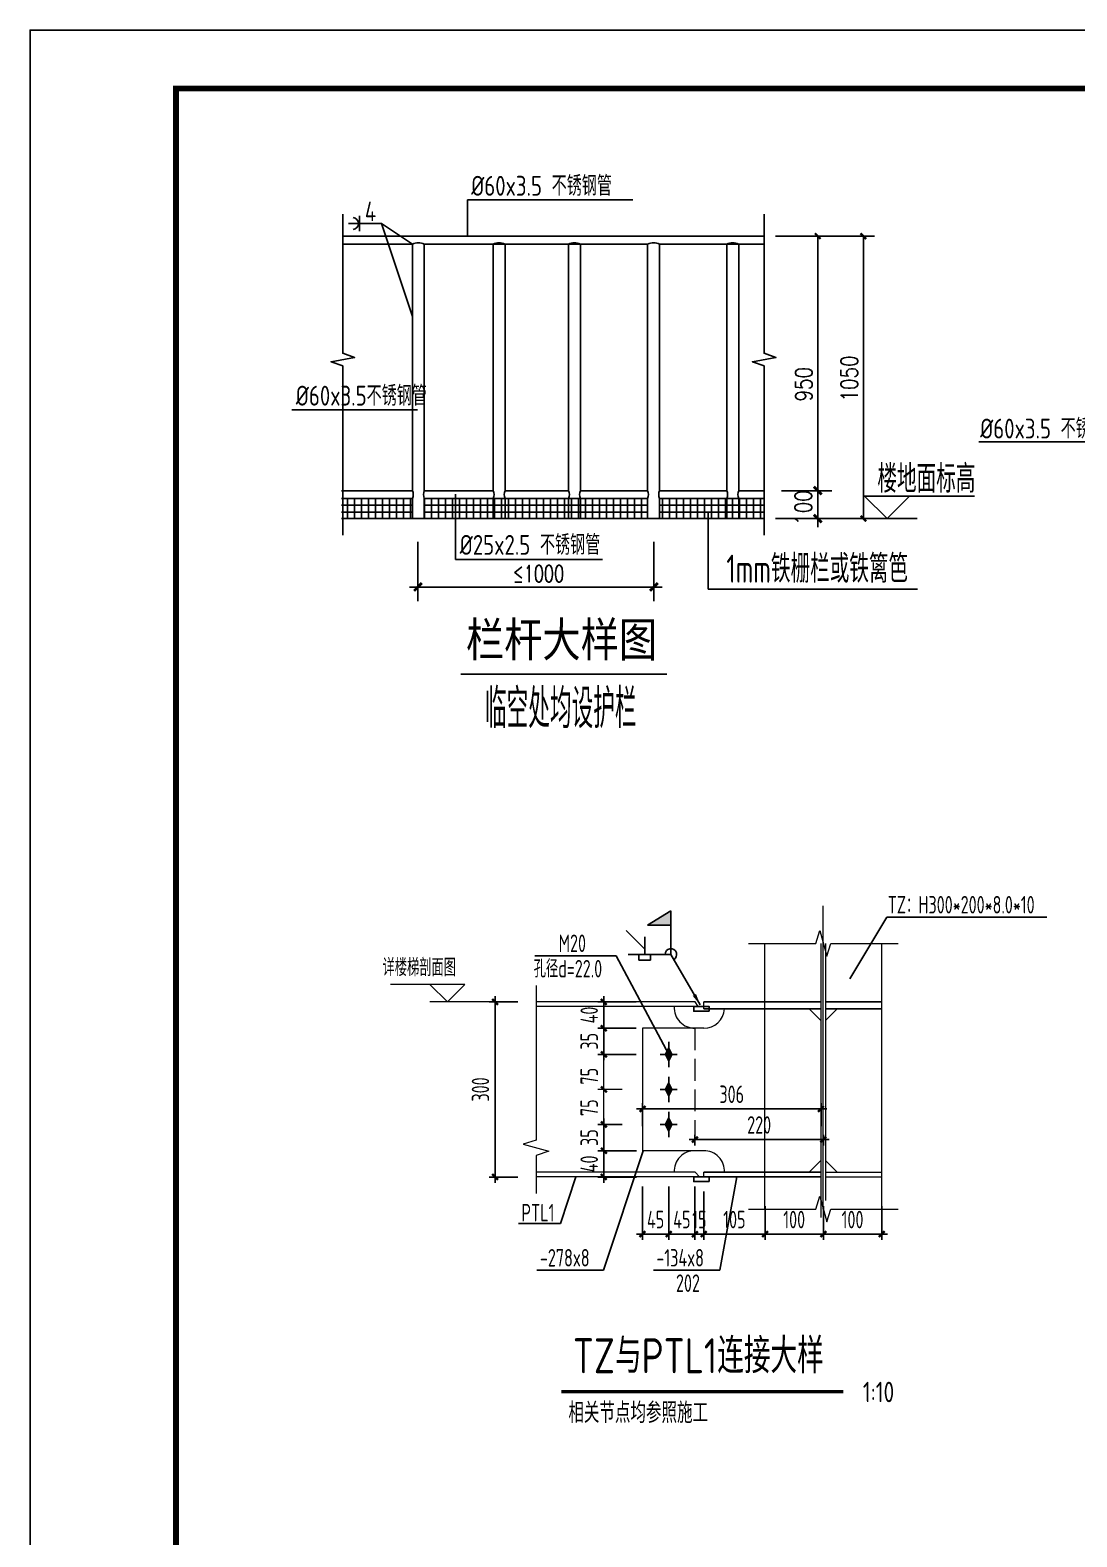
# Model space of a CAD drawing. Extents: x 19118 to 566552, y -1188739 to 92943.
# Drawn here: x 77812 to 95752, y -1155152 to -1129339 of the extents above; entities that cross this region are included whole.
import ezdxf
from ezdxf.enums import TextEntityAlignment as Align

# ---------------------------------------------------------------- set-up
doc = ezdxf.new("R2010")
doc.units = 0
doc.header["$LTSCALE"] = 1000
doc.header["$MEASUREMENT"] = 0
doc.linetypes.add('DASH', pattern=[0.35, 0.25, -0.1])
doc.layers.get('0').update_dxf_attribs({"linetype": 'CONTINUOUS'})
doc.layers.get('Defpoints').update_dxf_attribs({"linetype": 'CONTINUOUS'})
for name, color, linetype in [('AXIS', 3, 'CONTINUOUS'), ('BEAM_CON', 4, 'CONTINUOUS'), ('COLU', 7, 'CONTINUOUS'), ('DIM', 3, 'CONTINUOUS'), ('NUM', 7, 'CONTINUOUS'), ('PUB_DIM', 3, 'CONTINUOUS'), ('PUB_TEXT', 7, 'CONTINUOUS'), ('PUB_TITLE', 4, 'CONTINUOUS'), ('TEXT', 7, 'CONTINUOUS'), ('THIN', 7, 'CONTINUOUS'), ('WELD', 7, 'CONTINUOUS')]:
    doc.layers.add(name, color=color, linetype=linetype)
doc.styles.add('_HZTXT', font='atssdeng.shx', dxfattribs={"width": 0.8, "bigfont": 'atssdchn.shx'})
doc.styles.add('DIM_FONT', font='SIMPLEX.shx', dxfattribs={"width": 0.8})
doc.styles.add('HZTXT', font='tssdeng.shx', dxfattribs={"bigfont": 'tssdchn.shx'})
doc.styles.add('MY-1', font='romans', dxfattribs={"width": 0.7, "bigfont": 'hztxt'})
doc.styles.get("Standard").update_dxf_attribs({"font": 'atssdeng.shx', "bigfont": 'atssdchn.shx'})
doc.styles.add('TSSD_Dimension', font='Tssdeng.shx', dxfattribs={"width": 0.7, "bigfont": 'hztxt.shx'})
doc.styles.add('TSSD_Label', font='tssdeng.shx', dxfattribs={"width": 0.6, "bigfont": 'hztxt.shx'})
doc.styles.add('TSSD_NORM', font='Tssdeng.shx', dxfattribs={"width": 0.65, "bigfont": 'hztxt.shx'})
doc.styles.add('TSSD_Rein', font='atssdeng.shx', dxfattribs={"width": 0.7, "bigfont": 'atssdchn.shx'})
doc.dimstyles.new('TSSD_10_100', dxfattribs={"dimtxt": 300, "dimasz": 100, "dimexe": 100, "dimexo": 250, "dimgap": 100, "dimtad": 1, "dimdec": 0, "dimlfac": 0.1, "dimzin": 0, "dimdsep": 46, "dimtxsty": 'TSSD_Dimension', "dimblk": 'ARCHTICK', "dimcen": 0, "dimdle": 100, "dimclrt": 7, "dimadec": 0, "dimazin": 0, "dimtfac": 1, "dimtdec": 0, "dimtix": 1, "dimtmove": 2, "dimatfit": 3, "dimldrblk": 'ARCHTICK', "dimfxl": 1, "dimtolj": 1, "dimtzin": 0, "dimarcsym": 0})
doc.dimstyles.new('TSSD_LEADER_STYLE_200.0', dxfattribs={"dimtxt": 0.18, "dimasz": 200, "dimexe": 0.18, "dimexo": 0.0625, "dimgap": 0.09, "dimtad": 0, "dimtih": 1, "dimtoh": 1, "dimdec": 4, "dimzin": 0, "dimdsep": 46, "dimtxsty": 'Standard', "dimcen": 0.09, "dimadec": 0, "dimazin": 0, "dimtfac": 1, "dimtdec": 4, "dimtofl": 0, "dimtmove": 0, "dimatfit": 3, "dimfxl": 1, "dimtolj": 1, "dimtzin": 0, "dimarcsym": 0})
pattern_1 = [(0, (50010.8, -1123799.15), (0, 120), []), (90, (50010.8, -1123799.15), (-120, 7e-15), [])]

# ---------------------------------------------------------------- blocks, each defined once
blk = doc.blocks.new('_DIMX')
blk.add_line((-150, 0), (150, 0))
at = {"const_width": 50}
blk.add_lwpolyline([(-70, -70), (70, 70)], dxfattribs=at)
blk = doc.blocks.new('_ArchTick')
at = {"color": 0, "linetype": 'ByBlock', "const_width": 0.4}
blk.add_lwpolyline([(-0.5, -0.5), (0.5, 0.5)], dxfattribs=at)
blk = doc.blocks.new('A$C1D451D0C')
at = {"layer": 'THIN', "color": 4}
for p, q in [((118, 269, 500), (118, -163, 500)), ((262, 53, 500), (-26, 53, 500))]:
    blk.add_line(p, q, dxfattribs=at)
blk.add_solid([(118, 197, 500), (46, 53, 500), (190, 53, 500), (118, -91, 500)], dxfattribs=at)
blk = doc.blocks.new('*D421')
at = {"layer": 'Defpoints', "color": 0}
for p in [(88449, -1145987), (87644, -1146437), (88449, -1146437)]:
    blk.add_point(p, dxfattribs=at)
at = {"layer": 'DIM', "color": 0, "lineweight": -2}
for p, q in [((88199, -1145987), (87544, -1145987)), ((87644, -1145987), (87644, -1145887)), ((87644, -1145987), (87644, -1146437)), ((88199, -1146437), (87544, -1146437)), ((87644, -1146437), (87644, -1146537))]:
    blk.add_line(p, q, dxfattribs=at)
at = {"layer": 'DIM', "color": 0, "lineweight": -2, "xscale": 100, "yscale": 100, "zscale": 100}
for p, rotation in [((87644, -1145987), 270), ((87644, -1146437), 90)]:
    blk.add_blockref('_ArchTick', p, dxfattribs=dict(at, rotation=rotation))
at = {"layer": 'DIM', "color": 7, "lineweight": 5, "insert": (87394, -1146212), "char_height": 300, "attachment_point": 5, "rotation": 90, "style": 'TSSD_Dimension'}
blk.add_mtext('\\A1;40', dxfattribs=at)
blk = doc.blocks.new('*D422')
at = {"layer": 'Defpoints', "color": 0}
for p in [(88449, -1146437), (87644, -1146887), (88449, -1146887)]:
    blk.add_point(p, dxfattribs=at)
at = {"layer": 'DIM', "color": 0, "lineweight": -2}
for p, q in [((88199, -1146437), (87544, -1146437)), ((87644, -1146437), (87644, -1146337)), ((87644, -1146437), (87644, -1146887)), ((88199, -1146887), (87544, -1146887)), ((87644, -1146887), (87644, -1146987))]:
    blk.add_line(p, q, dxfattribs=at)
at = {"layer": 'DIM', "color": 0, "lineweight": -2, "xscale": 100, "yscale": 100, "zscale": 100}
for p, rotation in [((87644, -1146437), 270), ((87644, -1146887), 90)]:
    blk.add_blockref('_ArchTick', p, dxfattribs=dict(at, rotation=rotation))
at = {"layer": 'DIM', "color": 7, "lineweight": 5, "insert": (87394, -1146662), "char_height": 300, "attachment_point": 5, "rotation": 90, "style": 'TSSD_Dimension'}
blk.add_mtext('\\A1;35', dxfattribs=at)
blk = doc.blocks.new('*D423')
at = {"layer": 'Defpoints', "color": 0}
for p in [(88457, -1148537), (87644, -1148987), (88457, -1148987)]:
    blk.add_point(p, dxfattribs=at)
at = {"layer": 'DIM', "color": 0, "lineweight": -2}
for p, q in [((88207, -1148537), (87544, -1148537)), ((87644, -1148537), (87644, -1148437)), ((87644, -1148537), (87644, -1148987)), ((88207, -1148987), (87544, -1148987)), ((87644, -1148987), (87644, -1149087))]:
    blk.add_line(p, q, dxfattribs=at)
at = {"layer": 'DIM', "color": 0, "lineweight": -2, "xscale": 100, "yscale": 100, "zscale": 100}
for p, rotation in [((87644, -1148537), 270), ((87644, -1148987), 90)]:
    blk.add_blockref('_ArchTick', p, dxfattribs=dict(at, rotation=rotation))
at = {"layer": 'DIM', "color": 7, "lineweight": 5, "insert": (87394, -1148762), "char_height": 300, "attachment_point": 5, "rotation": 90, "style": 'TSSD_Dimension'}
blk.add_mtext('\\A1;40', dxfattribs=at)
blk = doc.blocks.new('_WELD001')
at = {"linetype": 'ByBlock'}
h = blk.add_hatch(color=0, dxfattribs=at)
h.paths.add_polyline_path([(0.8, 1), (0, 1.5), (0, 1)])
edge = h.paths.add_edge_path()
edge.add_line((0, 0), (0, 1.5))
at = {"color": 0, "linetype": 'ByBlock'}
for p, q in [((0, 0), (0, 1.5)), ((0.8, 1), (0, 1.5)), ((0, 1), (0.8, 1))]:
    blk.add_line(p, q, dxfattribs=at)
blk = doc.blocks.new('_WELD002')
at = {"color": 0, "linetype": 'ByBlock'}
for p, q in [((0.5, 1), (0, 1)), ((0, 0), (0.5, 0)), ((0.5, 0), (0.5, 1))]:
    blk.add_line(p, q, dxfattribs=at)
blk = doc.blocks.new('*D424')
at = {"layer": 'Defpoints', "color": 0}
for p in [(88207, -1148087), (87644, -1148537), (88207, -1148537)]:
    blk.add_point(p, dxfattribs=at)
at = {"layer": 'DIM', "color": 0, "lineweight": -2}
for p, q in [((87957, -1148087), (87544, -1148087)), ((87644, -1148087), (87644, -1147987)), ((87644, -1148087), (87644, -1148537)), ((87957, -1148537), (87544, -1148537)), ((87644, -1148537), (87644, -1148637))]:
    blk.add_line(p, q, dxfattribs=at)
at = {"layer": 'DIM', "color": 0, "lineweight": -2, "xscale": 100, "yscale": 100, "zscale": 100}
for p, rotation in [((87644, -1148087), 270), ((87644, -1148537), 90)]:
    blk.add_blockref('_ArchTick', p, dxfattribs=dict(at, rotation=rotation))
at = {"layer": 'DIM', "color": 7, "lineweight": 5, "insert": (87394, -1148312), "char_height": 300, "attachment_point": 5, "rotation": 90, "style": 'TSSD_Dimension'}
blk.add_mtext('\\A1;35', dxfattribs=at)
blk = doc.blocks.new('*D425')
at = {"layer": 'Defpoints', "color": 0}
for p in [(88307, -1148899), (88757, -1148899), (88757, -1149966)]:
    blk.add_point(p, dxfattribs=at)
at = {"layer": 'DIM', "color": 0, "lineweight": -2}
for p, q in [((88307, -1149149), (88307, -1150066)), ((88757, -1149149), (88757, -1150066)), ((88307, -1149966), (88207, -1149966)), ((88307, -1149966), (88757, -1149966)), ((88757, -1149966), (88857, -1149966))]:
    blk.add_line(p, q, dxfattribs=at)
at = {"layer": 'DIM', "color": 0, "lineweight": -2, "xscale": 100, "yscale": 100, "zscale": 100}
blk.add_blockref('_ArchTick', (88307, -1149966), dxfattribs=at)
at = {"layer": 'DIM', "color": 0, "lineweight": -2, "xscale": 100, "yscale": 100, "zscale": 100, "rotation": 180}
blk.add_blockref('_ArchTick', (88757, -1149966), dxfattribs=at)
at = {"layer": 'DIM', "color": 7, "lineweight": 5, "insert": (88532, -1149716), "char_height": 300, "attachment_point": 5, "style": 'TSSD_Dimension'}
blk.add_mtext('\\A1;45', dxfattribs=at)
blk = doc.blocks.new('*D426')
at = {"layer": 'Defpoints', "color": 0}
for p in [(88757, -1148899), (89207, -1148899), (89207, -1149966)]:
    blk.add_point(p, dxfattribs=at)
at = {"layer": 'DIM', "color": 0, "lineweight": -2}
for p, q in [((88757, -1149149), (88757, -1150066)), ((89207, -1149149), (89207, -1150066)), ((88757, -1149966), (88657, -1149966)), ((88757, -1149966), (89207, -1149966)), ((89207, -1149966), (89307, -1149966))]:
    blk.add_line(p, q, dxfattribs=at)
at = {"layer": 'DIM', "color": 0, "lineweight": -2, "xscale": 100, "yscale": 100, "zscale": 100}
blk.add_blockref('_ArchTick', (88757, -1149966), dxfattribs=at)
at = {"layer": 'DIM', "color": 0, "lineweight": -2, "xscale": 100, "yscale": 100, "zscale": 100, "rotation": 180}
blk.add_blockref('_ArchTick', (89207, -1149966), dxfattribs=at)
at = {"layer": 'DIM', "color": 7, "lineweight": 5, "insert": (88982, -1149716), "char_height": 300, "attachment_point": 5, "style": 'TSSD_Dimension'}
blk.add_mtext('\\A1;45', dxfattribs=at)
blk = doc.blocks.new('*D427')
at = {"layer": 'Defpoints', "color": 0}
for p in [(89207, -1149149), (89357, -1148987), (89357, -1149966)]:
    blk.add_point(p, dxfattribs=at)
at = {"layer": 'DIM', "color": 0, "lineweight": -2}
for p, q in [((89207, -1149399), (89207, -1150066)), ((89357, -1149237), (89357, -1150066)), ((89207, -1149966), (89107, -1149966)), ((89207, -1149966), (89357, -1149966)), ((89357, -1149966), (89457, -1149966))]:
    blk.add_line(p, q, dxfattribs=at)
at = {"layer": 'DIM', "color": 0, "lineweight": -2, "xscale": 100, "yscale": 100, "zscale": 100}
blk.add_blockref('_ArchTick', (89207, -1149966), dxfattribs=at)
at = {"layer": 'DIM', "color": 0, "lineweight": -2, "xscale": 100, "yscale": 100, "zscale": 100, "rotation": 180}
blk.add_blockref('_ArchTick', (89357, -1149966), dxfattribs=at)
at = {"layer": 'DIM', "color": 7, "lineweight": 5, "insert": (89282, -1149716), "char_height": 300, "attachment_point": 5, "style": 'TSSD_Dimension'}
blk.add_mtext('\\A1;15', dxfattribs=at)
blk = doc.blocks.new('*D428')
at = {"layer": 'Defpoints', "color": 0}
for p in [(91407, -1149237), (92407, -1149237), (92407, -1149966)]:
    blk.add_point(p, dxfattribs=at)
at = {"layer": 'DIM', "color": 0, "lineweight": -2}
for p, q in [((91407, -1149487), (91407, -1150066)), ((92407, -1149487), (92407, -1150066)), ((91307, -1149966), (92507, -1149966))]:
    blk.add_line(p, q, dxfattribs=at)
at = {"layer": 'DIM', "color": 0, "lineweight": -2, "xscale": 100, "yscale": 100, "zscale": 100, "rotation": 180}
blk.add_blockref('_ArchTick', (91407, -1149966), dxfattribs=at)
at = {"layer": 'DIM', "color": 0, "lineweight": -2, "xscale": 100, "yscale": 100, "zscale": 100}
blk.add_blockref('_ArchTick', (92407, -1149966), dxfattribs=at)
at = {"layer": 'DIM', "color": 7, "lineweight": 5, "insert": (91907, -1149716), "char_height": 300, "attachment_point": 5, "style": 'TSSD_Dimension'}
blk.add_mtext('\\A1;100', dxfattribs=at)
blk = doc.blocks.new('*D429')
at = {"layer": 'Defpoints', "color": 0}
for p in [(91367, -1147820), (88307, -1148365), (91367, -1148365)]:
    blk.add_point(p, dxfattribs=at)
at = {"layer": 'DIM', "color": 0, "lineweight": -2}
for p, q in [((88207, -1147820), (91467, -1147820)), ((88307, -1148115), (88307, -1147720)), ((91367, -1148115), (91367, -1147720))]:
    blk.add_line(p, q, dxfattribs=at)
at = {"layer": 'DIM', "color": 0, "lineweight": -2, "xscale": 100, "yscale": 100, "zscale": 100, "rotation": 180}
blk.add_blockref('_ArchTick', (88307, -1147820), dxfattribs=at)
at = {"layer": 'DIM', "color": 0, "lineweight": -2, "xscale": 100, "yscale": 100, "zscale": 100}
blk.add_blockref('_ArchTick', (91367, -1147820), dxfattribs=at)
at = {"layer": 'DIM', "color": 7, "lineweight": 5, "insert": (89837, -1147570), "char_height": 300, "attachment_point": 5, "style": 'TSSD_Dimension'}
blk.add_mtext('\\A1;306', dxfattribs=at)
blk = doc.blocks.new('*D430')
at = {"layer": 'Defpoints', "color": 0}
for p in [(89207, -1148014), (91407, -1148014), (89207, -1148345)]:
    blk.add_point(p, dxfattribs=at)
at = {"layer": 'DIM', "color": 0, "lineweight": -2}
for p, q in [((91507, -1148345), (89107, -1148345)), ((89207, -1148264), (89207, -1148445)), ((91407, -1148264), (91407, -1148445))]:
    blk.add_line(p, q, dxfattribs=at)
at = {"layer": 'DIM', "color": 0, "lineweight": -2, "xscale": 100, "yscale": 100, "zscale": 100, "rotation": 180}
blk.add_blockref('_ArchTick', (89207, -1148345), dxfattribs=at)
at = {"layer": 'DIM', "color": 0, "lineweight": -2, "xscale": 100, "yscale": 100, "zscale": 100}
blk.add_blockref('_ArchTick', (91407, -1148345), dxfattribs=at)
at = {"layer": 'DIM', "color": 7, "lineweight": 5, "insert": (90307, -1148095), "char_height": 300, "attachment_point": 5, "style": 'TSSD_Dimension'}
blk.add_mtext('\\A1;220', dxfattribs=at)
blk = doc.blocks.new('*D431')
at = {"layer": 'Defpoints', "color": 0}
for p in [(90407, -1149237), (91407, -1149237), (90407, -1149966)]:
    blk.add_point(p, dxfattribs=at)
at = {"layer": 'DIM', "color": 0, "lineweight": -2}
for p, q in [((90407, -1149487), (90407, -1150066)), ((91407, -1149487), (91407, -1150066)), ((91507, -1149966), (90307, -1149966))]:
    blk.add_line(p, q, dxfattribs=at)
at = {"layer": 'DIM', "color": 0, "lineweight": -2, "xscale": 100, "yscale": 100, "zscale": 100, "rotation": 180}
blk.add_blockref('_ArchTick', (90407, -1149966), dxfattribs=at)
at = {"layer": 'DIM', "color": 0, "lineweight": -2, "xscale": 100, "yscale": 100, "zscale": 100}
blk.add_blockref('_ArchTick', (91407, -1149966), dxfattribs=at)
at = {"layer": 'DIM', "color": 7, "lineweight": 5, "insert": (90907, -1149716), "char_height": 300, "attachment_point": 5, "style": 'TSSD_Dimension'}
blk.add_mtext('\\A1;100', dxfattribs=at)
blk = doc.blocks.new('*D432')
at = {"layer": 'Defpoints', "color": 0}
for p in [(89357, -1149237), (90407, -1149237), (90407, -1149966)]:
    blk.add_point(p, dxfattribs=at)
at = {"layer": 'DIM', "color": 0, "lineweight": -2}
for p, q in [((89357, -1149487), (89357, -1150066)), ((90407, -1149487), (90407, -1150066)), ((89257, -1149966), (90507, -1149966))]:
    blk.add_line(p, q, dxfattribs=at)
at = {"layer": 'DIM', "color": 0, "lineweight": -2, "xscale": 100, "yscale": 100, "zscale": 100, "rotation": 180}
blk.add_blockref('_ArchTick', (89357, -1149966), dxfattribs=at)
at = {"layer": 'DIM', "color": 0, "lineweight": -2, "xscale": 100, "yscale": 100, "zscale": 100}
blk.add_blockref('_ArchTick', (90407, -1149966), dxfattribs=at)
at = {"layer": 'DIM', "color": 7, "lineweight": 5, "insert": (89882, -1149716), "char_height": 300, "attachment_point": 5, "style": 'TSSD_Dimension'}
blk.add_mtext('\\A1;105', dxfattribs=at)
blk = doc.blocks.new('*D433')
at = {"layer": 'Defpoints', "color": 0}
for p in [(85780, -1145987), (86422, -1145987, 500), (86422, -1148987)]:
    blk.add_point(p, dxfattribs=at)
at = {"layer": 'DIM', "color": 0, "lineweight": -2}
for p, q in [((86172, -1145987), (85680, -1145987)), ((85780, -1149087), (85780, -1145887)), ((86172, -1148987), (85680, -1148987))]:
    blk.add_line(p, q, dxfattribs=at)
at = {"layer": 'DIM', "color": 0, "lineweight": -2, "xscale": 100, "yscale": 100, "zscale": 100}
for p, rotation in [((85780, -1145987), 90), ((85780, -1148987), 270)]:
    blk.add_blockref('_ArchTick', p, dxfattribs=dict(at, rotation=rotation))
at = {"layer": 'DIM', "color": 7, "insert": (85530, -1147487), "char_height": 300, "attachment_point": 5, "rotation": 90, "style": 'TSSD_Dimension'}
blk.add_mtext('\\A1;300', dxfattribs=at)

msp = doc.modelspace()

# ---------------------------------------------------------------- hatches: boundary and pattern name
at = {"linetype": 'ByBlock'}
h = msp.add_hatch(dxfattribs=at)
h.set_pattern_fill('NET', color=256, scale=960.000001, style=0)
h.set_pattern_definition(pattern_1)
h.paths.add_polyline_path([(83148.15, -1137364.12), (83148.15, -1137707.5), (84363.67, -1137707.5), (84363.67, -1137364.12)])
h = msp.add_hatch(dxfattribs=at)
h.set_pattern_fill('NET', color=256, scale=960.000001, style=0)
h.set_pattern_definition(pattern_1)
h.paths.add_polyline_path([(88395.67, -1137707.5), (88395.67, -1137364.12), (84567.96, -1137364.12), (84567.96, -1137707.5)])

# ---------------------------------------------------------------- linework, layer by layer
at = {"color": 7}
for p, q in [((85309.98, -1132246.76), (85309.98, -1132869.1)), ((85309.98, -1132246.76), (88142.84, -1132246.76)), ((83170.19, -1132869.1), (90392.58, -1132869.1)), ((83170.19, -1133003.5), (84363.67, -1133003.5)), ((84363.67, -1133003.5), (84363.67, -1137229.72)), ((84567.96, -1133003.5), (84567.96, -1137229.72)), ((84567.96, -1133003.5), (88395.67, -1133003.5)), ((85747.62, -1133003.5), (85747.62, -1137229.72)), ((85951.91, -1133003.5), (85951.91, -1137229.72)), ((87039.09, -1133003.5), (87039.09, -1137229.72)), ((87243.37, -1133003.5), (87243.37, -1137229.72)), ((88395.67, -1133003.5), (88395.67, -1137045.4)), ((88599.96, -1133003.5), (88599.96, -1137045.4)), ((88599.96, -1133003.5), (90392.58, -1133003.5)), ((89752.25, -1133003.5), (89752.25, -1137045.4)), ((89956.54, -1133003.5), (89956.54, -1137045.4)), ((84448.36, -1135841.99, 0), (82297.58, -1135841.99, 0)), ((94069.55, -1136392.29), (97248.21, -1136392.29)), ((83148.15, -1137229.72), (84363.67, -1137229.72)), ((84567.96, -1137229.72), (85747.62, -1137229.72)), ((85100.84, -1137287.54), (85100.84, -1138406.43)), ((85951.91, -1137229.72), (87039.09, -1137229.72)), ((87243.37, -1137229.72), (88395.67, -1137229.72)), ((88395.67, -1137045.4), (88395.67, -1137229.72)), ((88599.96, -1137045.4), (88599.96, -1137229.72)), ((88599.96, -1137229.72), (89752.25, -1137229.72)), ((89752.25, -1137045.4), (89752.25, -1137229.72)), ((89956.54, -1137045.4), (89956.54, -1137229.72)), ((89956.54, -1137229.72), (90392.58, -1137229.72)), ((83148.15, -1137364.12), (84363.67, -1137364.12)), ((84363.67, -1137364.12), (84363.67, -1137707.5)), ((84567.96, -1137364.12), (84567.96, -1137707.5)), ((84567.96, -1137364.12), (88395.67, -1137364.12)), ((85747.62, -1137364.12), (85747.62, -1137707.5)), ((85951.91, -1137364.12), (85951.91, -1137707.5)), ((87039.09, -1137364.12), (87039.09, -1137707.5)), ((87243.37, -1137364.12), (87243.37, -1137707.5)), ((88395.67, -1137364.12), (88395.67, -1137707.5)), ((88599.96, -1137364.12), (90392.58, -1137364.12)), ((88599.96, -1137364.12), (88599.96, -1137707.5)), ((89752.25, -1137364.12), (89752.25, -1137707.5)), ((89956.54, -1137364.12), (89956.54, -1137707.5)), ((83148.15, -1137707.5), (90392.58, -1137707.5)), ((85100.84, -1138406.43), (87624.43, -1138406.43))]:
    msp.add_line(p, q, dxfattribs=at)
for p, q in [((83459.19, -1132780.7), (83459.19, -1132518.05)), ((83833.71, -1132652.57), (83270.7, -1132652.57)), ((84363.67, -1134246.07), (83833.71, -1132652.57)), ((84363.67, -1133003.5), (83833.71, -1132652.57))]:
    msp.add_line(p, q)
at = {"color": 3}
for p, q in [((90584.58, -1132869.1), (91503.31, -1132869.1)), ((90959.65, -1132869.1), (92285.42, -1132869.1)), ((91311.31, -1137706.54), (91311.31, -1132869.1)), ((92093.42, -1132869.1), (92093.42, -1137707.5)), ((90689.08, -1137229.72), (91551.31, -1137229.72)), ((92498.88, -1137707.5), (92114.88, -1137323.5)), ((92114.88, -1137323.5), (94000.51, -1137323.5)), ((92882.88, -1137323.5), (92498.88, -1137707.5)), ((90584.58, -1137707.5), (91503.31, -1137707.5)), ((90767.65, -1137707.5), (92420.49, -1137707.5)), ((90881.45, -1137707.5), (91551.31, -1137707.5)), ((90959.65, -1137707.5), (92285.42, -1137707.5)), ((91981.15, -1137707.5), (93016.6, -1137707.5))]:
    msp.add_line(p, q, dxfattribs=at)
at = {"linetype": 'ByBlock'}
for p, q in [((88599.96, -1137479.15), (90392.58, -1137479.15)), ((88650.8, -1137707.5), (88650.8, -1137364.12)), ((88770.8, -1137707.5), (88770.8, -1137364.12)), ((88890.8, -1137707.5), (88890.8, -1137364.12)), ((89010.8, -1137707.5), (89010.8, -1137364.12)), ((89130.8, -1137707.5), (89130.8, -1137364.12)), ((89250.8, -1137707.5), (89250.8, -1137364.12)), ((89370.8, -1137707.5), (89370.8, -1137364.12)), ((89490.8, -1137707.5), (89490.8, -1137364.12)), ((89610.8, -1137707.5), (89610.8, -1137364.12)), ((89730.8, -1137707.5), (89730.8, -1137364.12)), ((89850.8, -1137707.5), (89850.8, -1137364.12)), ((89970.8, -1137707.5), (89970.8, -1137364.12)), ((90090.8, -1137707.5), (90090.8, -1137364.12)), ((90210.8, -1137707.5), (90210.8, -1137364.12)), ((90330.8, -1137707.5), (90330.8, -1137364.12)), ((88599.96, -1137599.15), (90392.58, -1137599.15)), ((89434.27, -1137599.15), (89434.27, -1138917.12)), ((89434.27, -1138917.12), (93018.47, -1138917.12))]:
    msp.add_line(p, q, dxfattribs=at)
at = {"color": 0, "linetype": 'ByBlock'}
for p, q in [((88345.72, -1145084.59), (88027.52, -1144766.39)), ((88345.72, -1145174.59), (88345.72, -1144874.59))]:
    msp.add_line(p, q, dxfattribs=at)
at = {"color": 6, "const_width": 30.24}
msp.add_lwpolyline([(85192.57, -1140372.21), (88729.02, -1140372.21)], dxfattribs=at)
msp.add_arc((83337.65, -1132652.57), 102.27, 276.625706, 83.374294)
at = {"color": 2, "linetype": 'ByBlock'}
for centre, radius, start, end in [((84465.81, -1133233.63), 251.78, 66.065774, 113.934226), ((85849.76, -1133233.63), 251.78, 66.065774, 113.934226), ((87141.23, -1133233.63), 251.78, 66.065774, 113.934226), ((88497.81, -1133233.63), 251.78, 66.065774, 113.934226), ((89854.39, -1133233.63), 251.78, 66.065774, 113.934226), ((84219.03, -1137296.92), 159.49, 335.080284, 24.919716), ((84712.59, -1137296.92), 159.49, 155.080284, 204.919716), ((85602.98, -1137296.92), 159.49, 335.080284, 24.919716), ((86096.55, -1137296.92), 159.49, 155.080284, 204.919716), ((86894.45, -1137296.92), 159.49, 335.080284, 24.919716), ((87388.01, -1137296.92), 159.49, 155.080284, 204.919716), ((88251.03, -1137296.92), 159.49, 335.080284, 24.919716), ((88744.59, -1137296.92), 159.49, 155.080284, 204.919716), ((89607.61, -1137296.92), 159.49, 335.080284, 24.919716), ((90101.18, -1137296.92), 159.49, 155.080284, 204.919716)]:
    msp.add_arc(centre, radius, start, end, dxfattribs=at)
at = {"layer": 'AXIS', "lineweight": 5}
msp.add_line((91406.59, -1149536.3), (91406.59, -1144340.86), dxfattribs=at)
at = {"layer": 'BEAM_CON', "lineweight": 5}
for p, q in [((90406.59, -1149536.3), (90406.59, -1144984.19)), ((91366.59, -1144984.19), (91366.59, -1149682.97)), ((91446.59, -1144984.19), (91446.59, -1149389.63)), ((92406.59, -1149536.3), (92406.59, -1144984.19)), ((89211.59, -1145986.74), (86482.27, -1145986.74)), ((89261.59, -1146066.74), (86482.27, -1146066.74)), ((89261.59, -1146066.74), (89211.59, -1145986.74)), ((91366.59, -1145986.74), (89356.59, -1145986.74)), ((89466.59, -1145986.74), (89356.59, -1145986.74)), ((89356.59, -1145986.74), (91366.59, -1145986.74)), ((89356.59, -1146106.74), (89356.59, -1145986.74)), ((92406.59, -1145986.74), (91446.59, -1145986.74)), ((91446.59, -1145986.74), (92406.59, -1145986.74)), ((91366.59, -1146106.74), (89356.59, -1146106.74)), ((89356.59, -1146106.74), (91366.59, -1146106.74)), ((91366.59, -1146306.74), (91166.59, -1146106.74)), ((92406.59, -1146106.74), (91446.59, -1146106.74)), ((91446.59, -1146306.74), (91646.59, -1146106.74)), ((91446.59, -1146106.74), (92406.59, -1146106.74)), ((89356.59, -1146436.74), (89206.59, -1146436.74)), ((89356.59, -1148536.74), (89206.59, -1148536.74)), ((89211.59, -1148906.74), (86482.27, -1148906.74)), ((89286.59, -1148986.74), (89211.59, -1148906.74)), ((91366.59, -1148906.74), (89356.59, -1148906.74)), ((89466.59, -1148906.74), (89356.59, -1148906.74)), ((89356.59, -1148906.74), (91366.59, -1148906.74)), ((89356.59, -1148986.74), (89356.59, -1148906.74)), ((91366.59, -1148706.74), (91166.59, -1148906.74)), ((91446.59, -1148706.74), (91646.59, -1148906.74)), ((91446.59, -1148906.74), (92406.59, -1148906.74)), ((89506.59, -1148986.74), (86482.27, -1148986.74)), ((89356.59, -1148986.74), (86482.27, -1148986.74)), ((91366.59, -1148986.74), (89356.59, -1148986.74)), ((89356.59, -1148986.74), (91366.59, -1148986.74)), ((91446.59, -1148986.74), (92406.59, -1148986.74))]:
    msp.add_line(p, q, dxfattribs=at)
at = {"layer": 'BEAM_CON', "color": 3, "lineweight": 5}
for p, q in [((89206.59, -1146436.74), (88306.59, -1146436.74)), ((88306.59, -1146436.74), (88306.59, -1148536.74)), ((89206.59, -1148536.74), (88306.59, -1148536.74))]:
    msp.add_line(p, q, dxfattribs=at)
at = {"layer": 'BEAM_CON', "linetype": 'DASH', "lineweight": 5, "ltscale": 1.5}
msp.add_line((89206.59, -1146436.74), (89206.59, -1148536.74), dxfattribs=at)
at = {"layer": 'BEAM_CON', "lineweight": 5}
for centre, start, end in [((89201.31, -1146086.64), 176.740644, 270.863889), ((89361.87, -1146086.64), 269.136111, 356.710184), ((89201.31, -1148886.83), 89.136111, 183.259356), ((89361.87, -1148886.83), 356.740644, 90.863889)]:
    msp.add_arc(centre, 350.13, start, end, dxfattribs=at)
at = {"layer": 'COLU', "color": 4, "linetype": 'ByBlock'}
for points in [[(89452.44, -1146146.73), (89186.61, -1146146.73), (89186.61, -1146066.74), (89452.44, -1146066.74)], [(89452.44, -1149066.73), (89186.61, -1149066.73), (89186.61, -1148986.74), (89452.44, -1148986.74)]]:
    msp.add_lwpolyline(points, close=True, dxfattribs=at)
at = {"layer": 'DIM', "lineweight": 5}
for p, q in [((87644.49, -1148186.74), (87644.49, -1146786.74)), ((87949.07, -1146886.74), (87544.49, -1146886.74)), ((87956.59, -1147486.74), (87544.49, -1147486.74)), ((87956.59, -1148086.74), (87544.49, -1148086.74))]:
    msp.add_line(p, q, dxfattribs=at)
at = {"layer": 'NUM', "const_width": 60}
msp.add_lwpolyline([(91748.27, -1152664.39), (86917.07, -1152664.39)], dxfattribs=at)
at = {"layer": 'PUB_DIM'}
for p, q in [((84459.17, -1138104.78), (84459.17, -1139119.43)), ((88502.38, -1138104.78), (88502.38, -1139119.43)), ((84460.13, -1138879.43), (88501.42, -1138879.43))]:
    msp.add_line(p, q, dxfattribs=at)
for points in [[(83170.19, -1132492.78), (83170.19, -1134875.04), (83371.79, -1134948.42), (82968.59, -1135019.51), (83170.19, -1135091.04), (83170.19, -1137992.52)], [(90392.58, -1132492.78), (90392.58, -1134875.04), (90594.18, -1134948.42), (90190.98, -1135019.51), (90392.58, -1135091.04), (90392.58, -1137992.52)]]:
    msp.add_lwpolyline(points, dxfattribs=at)
at = {"layer": 'PUB_TITLE'}
msp.add_lwpolyline([(77811.65, -1188739.44), (161911.65, -1188739.44), (161911.65, -1129339.44), (77811.65, -1129339.44)], close=True, dxfattribs=at)
at = {"layer": 'PUB_TITLE', "const_width": 100}
msp.add_lwpolyline([(80311.65, -1187739.44), (160911.65, -1187739.44), (160911.65, -1130339.44), (80311.65, -1130339.44)], close=True, dxfattribs=at)
at = {"layer": 'TEXT'}
for p, q in [((92496.69, -1144535.55), (91859.64, -1145591.34)), ((92496.69, -1144535.55), (95237.42, -1144535.55)), ((87856.56, -1145196.76, 452.65), (86460.12, -1145196.76, 452.65)), ((87856.56, -1145196.76, 452.65), (88756.59, -1146886.74)), ((87637.28, -1150584.13), (88319.62, -1148536.74)), ((86900.45, -1149781.72), (87164.27, -1148986.74)), ((89633.32, -1150584.13), (89923.56, -1148986.74)), ((86900.45, -1149781.72), (86180.79, -1149781.72)), ((87637.28, -1150584.13), (86498.56, -1150584.13)), ((89633.32, -1150584.13), (88494.61, -1150584.13))]:
    msp.add_line(p, q, dxfattribs=at)
at = {"layer": 'THIN', "lineweight": 5}
for p, q in [((84664.62, -1145686.74), (83986.16, -1145686.74)), ((84964.62, -1145986.74), (84664.62, -1145686.74)), ((85264.62, -1145686.74), (84664.62, -1145686.74)), ((84964.62, -1145986.74), (85264.62, -1145686.74)), ((85757.3, -1145986.74), (84664.62, -1145986.74)), ((85689.59, -1145986.74), (85689.59, -1145986.74))]:
    msp.add_line(p, q, dxfattribs=at)
for points in [[(90126.59, -1144984.19), (91276.59, -1144984.19), (91346.59, -1144764.19), (91466.59, -1145204.19), (91536.59, -1144984.19), (92686.59, -1144984.19)], [(86482.27, -1145706.74), (86482.27, -1148356.74), (86262.27, -1148426.74), (86702.27, -1148546.74), (86482.27, -1148616.74), (86482.27, -1149266.74)], [(90126.59, -1149536.3), (91276.59, -1149536.3), (91346.59, -1149316.3), (91466.59, -1149756.3), (91536.59, -1149536.3), (92686.59, -1149536.3)]]:
    msp.add_lwpolyline(points, dxfattribs=at)
at = {"layer": 'WELD'}
msp.add_line((88793.14, -1145174.59), (88060.71, -1145174.59), dxfattribs=at)
msp.add_arc((88793.14, -1145174.59), 100, 295.55754, 180, dxfattribs=at)

# ---------------------------------------------------------------- block references
at = {"color": 3}
for name, p, xscale, yscale, zscale, rotation in [('_ArchTick', (91311.31, -1132869.1), 96.0000000889413, 96.0000000889413, 96.00000008895319, 90), ('_ArchTick', (92093.42, -1132869.1), 96.0000000889413, 96.0000000889413, 96.00000008895319, 90), ('_DIMX', (91311.31, -1137229.72), 0.960000001359731, 0.960000001359731, 0.9600000014990878, 90), ('_DIMX', (91311.31, -1137707.5), 0.960000001359731, 0.960000001359731, 0.9600000014990878, 270), ('_ArchTick', (91311.31, -1137707.5), 96.0000000889413, 96.0000000889413, 96.00000008895319, 270), ('_ArchTick', (92093.42, -1137707.5), 96.0000000889413, 96.0000000889413, 96.00000008895319, 270)]:
    msp.add_blockref(name, p, dxfattribs=dict(at, xscale=xscale, yscale=yscale, zscale=zscale, rotation=rotation))
at = {"layer": 'BEAM_CON', "xscale": -1}
for p in [(88874.29, -1146940.1, -500), (88874.29, -1147540.1, -500), (88874.29, -1148140.1, -500)]:
    msp.add_blockref('A$C1D451D0C', p, dxfattribs=at)
at = {"layer": 'DIM', "lineweight": 5, "xscale": 100, "yscale": 100, "zscale": 100}
for p, rotation in [((87644.49, -1146886.74), 90), ((87644.49, -1147486.74), 270), ((87644.49, -1148086.74), 270)]:
    msp.add_blockref('_ArchTick', p, dxfattribs=dict(at, rotation=rotation))
at = {"layer": 'PUB_DIM', "xscale": 0.9600000008940697, "yscale": 0.960000001359731, "zscale": 0.9600000014990878, "rotation": 180}
msp.add_blockref('_DIMX', (84459.17, -1138879.43), dxfattribs=at)
at = {"layer": 'PUB_DIM', "xscale": 0.9600000008940697, "yscale": 0.960000001359731, "zscale": 0.9600000014990878}
msp.add_blockref('_DIMX', (88502.38, -1138879.43), dxfattribs=at)
at = {"layer": 'WELD', "xscale": -500, "yscale": 500, "zscale": 500}
msp.add_blockref('_WELD001', (88793.14, -1145174.59), dxfattribs=at)
at = {"layer": 'WELD', "xscale": -200, "yscale": 200, "zscale": 200, "rotation": 90}
msp.add_blockref('_WELD002', (88445.72, -1145174.59), dxfattribs=at)

# ---------------------------------------------------------------- texts
at = {"style": 'DIM_FONT', "width": 0.8}
for s, p in [('1050 ', (91997.42, -1135701.84)), ('950', (91215.31, -1135701.84)), ('100', (91207.44, -1137814.18))]:
    msp.add_text(s, height=288, rotation=90, dxfattribs=at).set_placement(p)
at = {"color": 7, "style": '_HZTXT'}
for s, width, p, p2 in [('栏杆大样图', 1.008347, (85282.05, -1140138.55), (88558.05, -1140138.55)), ('临空处均设护栏', 0.558817, (85606.64, -1141297.05), (88205.75, -1141297.05))]:
    msp.add_text(s, height=672, dxfattribs=dict(at, width=width)).set_placement(p, p2, align=Align.FIT)
at = {"layer": 'DIM', "color": 7, "style": 'TSSD_Dimension', "width": 0.7}
for p in [(87544.49, -1147403.18), (87544.49, -1147943.42)]:
    msp.add_text('75', height=300, rotation=90, dxfattribs=at).set_placement(p)
at = {"layer": 'NUM', "color": 0, "linetype": 'ByBlock', "lineweight": 5, "style": 'TSSD_Rein', "width": 0.8}
for s, p in [('1:10', (92084.55, -1152844.89)), ('相关节点均参照施工', (87037.01, -1153200.39))]:
    msp.add_text(s, height=350, dxfattribs=at).set_placement(p)
at = {"layer": 'PUB_DIM', "color": 7, "style": 'MY-1', "width": 0.7}
msp.add_text('≤1000', height=288, dxfattribs=at).set_placement((86082.37, -1138795.9))
at = {"layer": 'PUB_TEXT'}
for s, height, style, width, p in [('%%C60x3.5 不锈钢管', 339.8802, 'HZTXT', 0.8, (85371.03, -1132176.25)), ('4', 336, 'HZTXT', 0.8, (83549.2, -1132611.92)), ('%%C60x3.5不锈钢管', 339.8802, 'HZTXT', 0.8, (82365.22, -1135771.48, 0)), ('%%C60x3.5 不锈钢管', 339.8802, 'HZTXT', 0.8, (94094.49, -1136335.01)), ('楼地面标高', 480, 'TSSD_Dimension', 0.7, (92333.48, -1137265.44)), ('%%c25x2.5 不锈钢管', 339.8802, 'HZTXT', 0.8, (85174.79, -1138327.62)), ('1mm铁栅栏或铁篱笆', 480, 'TSSD_Dimension', 0.7, (89745.31, -1138805.98))]:
    msp.add_text(s, height=height, dxfattribs=dict(at, style=style, width=width)).set_placement(p)
at = {"layer": 'TEXT', "style": 'TSSD_NORM', "width": 0.7}
for s, p in [('TZ：H300*200*8.0*10', (92509.23, -1144472.1)), ('M20', (86869.75, -1145133.3, 452.65)), ('孔径d=22.0', (86442.58, -1145568.25, 452.65)), ('PTL1', (86231.41, -1149748.24)), ('-278x8', (86549.15, -1150520.67)), ('-134x8', (88545.19, -1150520.67)), ('202', (88881.02, -1150955.62))]:
    msp.add_text(s, height=300, dxfattribs=at).set_placement(p)
at = {"layer": 'TEXT', "style": 'TSSD_Rein', "width": 0.8}
msp.add_text('TZ与PTL1连接大样', height=600, dxfattribs=at).set_placement((89263.45, -1152348.99), align=Align.CENTER)
at = {"layer": 'THIN', "style": 'TSSD_Label', "width": 0.7}
msp.add_text('详楼梯剖面图', height=300, dxfattribs=at).set_placement((85110.91, -1145636.33), align=Align.BOTTOM_RIGHT)

# ---------------------------------------------------------------- dimensions: what is measured, and where the dimension line sits
at = {"layer": 'DIM'}
dim = msp.add_linear_dim(base=(85780.02, -1145986.74), p1=(86422.04, -1148986.74), p2=(86422.04, -1145986.74, 500), angle=90, dimstyle='TSSD_10_100', dxfattribs=at)
dim.commit()
dim.dimension.update_dxf_attribs({"geometry": '*D433', "text_midpoint": (85530.02, -1147486.74)})
at = {"layer": 'DIM', "lineweight": 5}
for base, p1, p2, text, picture, middle in [((87644.49, -1146436.74), (88449.07, -1145986.74), (88449.07, -1146436.74), '40', '*D421', (87394.49, -1146211.74)), ((87644.49, -1146886.74), (88449.07, -1146436.74), (88449.07, -1146886.74), '35', '*D422', (87394.49, -1146661.74)), ((87644.49, -1148536.74), (88206.59, -1148086.74), (88206.59, -1148536.74), '35', '*D424', (87394.49, -1148311.74)), ((87644.49, -1148986.74), (88456.59, -1148536.74), (88456.59, -1148986.74), '40', '*D423', (87394.49, -1148761.74))]:
    dim = msp.add_linear_dim(base=base, p1=p1, p2=p2, angle=90, text=text, dimstyle='TSSD_10_100', dxfattribs=at)
    dim.commit()
    dim.dimension.update_dxf_attribs({"geometry": picture, "text_midpoint": middle})
for base, p1, p2, picture, middle in [((91366.59, -1147819.96), (88306.59, -1148364.53), (91366.59, -1148364.53), '*D429', (89836.59, -1147569.96)), ((89206.59, -1148345.37), (91406.59, -1148013.62), (89206.59, -1148013.62), '*D430', (90306.59, -1148095.37)), ((90406.59, -1149965.64), (89356.59, -1149236.74), (90406.59, -1149236.74), '*D432', (89881.59, -1149715.64)), ((92406.59, -1149965.64), (91406.59, -1149236.74), (92406.59, -1149236.74), '*D428', (91906.59, -1149715.64))]:
    dim = msp.add_linear_dim(base=base, p1=p1, p2=p2, dimstyle='TSSD_10_100', dxfattribs=at)
    dim.commit()
    dim.dimension.update_dxf_attribs({"geometry": picture, "text_midpoint": middle})
for base, p1, p2, picture, middle in [((88756.59, -1149965.64), (88306.59, -1148898.88), (88756.59, -1148898.88), '*D425', (88531.59, -1149715.64)), ((89206.59, -1149965.64), (88756.59, -1148898.88), (89206.59, -1148898.88), '*D426', (88981.59, -1149715.64)), ((89356.59, -1149965.64), (89206.59, -1149148.88), (89356.59, -1148986.74), '*D427', (89281.59, -1149715.64)), ((90406.59, -1149965.64), (91406.59, -1149236.74), (90406.59, -1149236.74), '*D431', (90906.59, -1149715.64))]:
    dim = msp.add_linear_dim(base=base, p1=p1, p2=p2, angle=180, dimstyle='TSSD_10_100', dxfattribs=at)
    dim.commit()
    dim.dimension.update_dxf_attribs({"geometry": picture, "text_midpoint": middle})

# ---------------------------------------------------------------- leaders
at = {"layer": 'WELD'}
msp.add_leader([(89297.4, -1146039.56), (88793.14, -1145174.59)], dimstyle='TSSD_LEADER_STYLE_200.0', dxfattribs=at)

doc.saveas('drawing.dxf')
